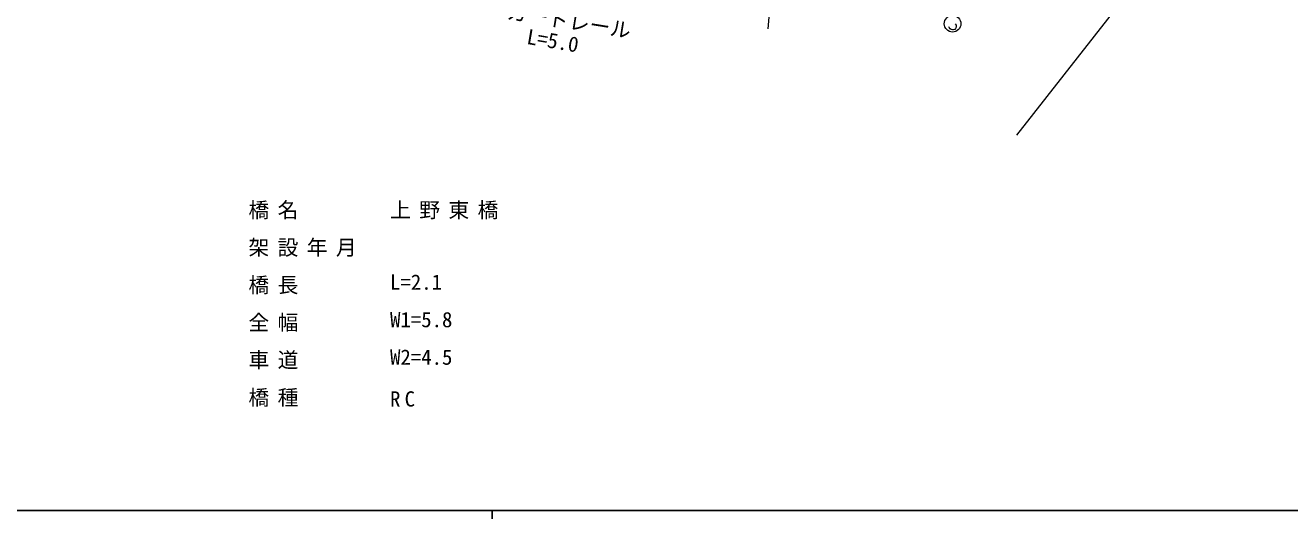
# Model space of a CAD drawing. Units: millimetres, scale not verified. Extents: x 40000 to 680000, y 20000 to 380000.
# Drawn here: x 211955 to 363711, y 204000 to 263207 of the extents above; entities that cross this region are included whole.
import ezdxf
from ezdxf.enums import TextEntityAlignment as Align

# ---------------------------------------------------------------- set-up
doc = ezdxf.new("R2010")
doc.units = ezdxf.units.MM
doc.header["$LTSCALE"] = 1000
for name, color, linetype, lineweight in [('M-BGD', 7, 'Continuous', 13), ('M-STR-HTXT', 7, 'Continuous', 13), ('M-TTL-BAND', 7, 'Continuous', 25)]:
    doc.layers.add(name, color=color, linetype=linetype, lineweight=lineweight)
doc.styles.add('ＭＳ ゴシック', font='')
doc.styles.get('ＭＳ ゴシック').set_extended_font_data('MS Gothic')

msp = doc.modelspace()

# ---------------------------------------------------------------- linework, layer by layer
at = {"layer": 'M-BGD'}
msp.add_line((330967, 250017), (348780, 272756), dxfattribs=at)
at = {"layer": 'M-STR-HTXT'}
for p, q in [((303076, 287293), (301088, 262783)), ((322846, 262929), (322792, 263033)), ((322954, 262765), (322846, 262929)), ((323067, 262706), (322954, 262765)), ((323222, 262652), (323067, 262706)), ((323343, 262652), (323222, 262652)), ((323505, 262704), (323343, 262652)), ((323616, 262817), (323505, 262704)), ((323559, 263363), (323663, 263204)), ((323665, 262974), (323616, 262817)), ((323663, 263204), (323665, 262974))]:
    msp.add_line(p, q, dxfattribs=at)
msp.add_circle((323257, 263393), 1000, dxfattribs=at)
at = {"layer": 'M-TTL-BAND'}
for p, q in [((40000, 205000), (579000, 205000)), ((268000, 205000), (268000, 204000))]:
    msp.add_line(p, q, dxfattribs=at)

# ---------------------------------------------------------------- texts
at = {"layer": 'M-STR-HTXT', "style": 'ＭＳ ゴシック'}
for s, rotation, p in [('ガードレール', 350.826, (269585, 263480)), ('L=5.0', 350.344, (271956, 260440))]:
    msp.add_text(s, height=1833, rotation=rotation, dxfattribs=at).set_placement(p, align=Align.BOTTOM_LEFT)
for s, p in [('L=2.1', (255735, 230925)), ('W1=5.8', (255735, 226425)), ('W2=4.5', (255735, 221925))]:
    msp.add_text(s, height=1833, dxfattribs=at).set_placement(p, align=Align.BOTTOM_LEFT)
at = {"layer": 'M-STR-HTXT', "char_height": 1833, "attachment_point": 7, "style": 'ＭＳ ゴシック'}
for s, insert in [('\\T1.4;橋名', (238735, 239925)), ('\\T1.4;上野東橋', (255735, 239925)), ('\\T1.4;架設年月', (238735, 235425)), ('\\T1.4;橋長', (238735, 230925)), ('\\T1.4;全幅', (238735, 226425)), ('\\T1.4;車道', (238735, 221925)), ('\\T1.4;橋種', (238735, 217425)), ('\\T1.4;RC', (255735, 217425))]:
    msp.add_mtext(s, dxfattribs=dict(at, insert=insert))

doc.saveas('drawing.dxf')
